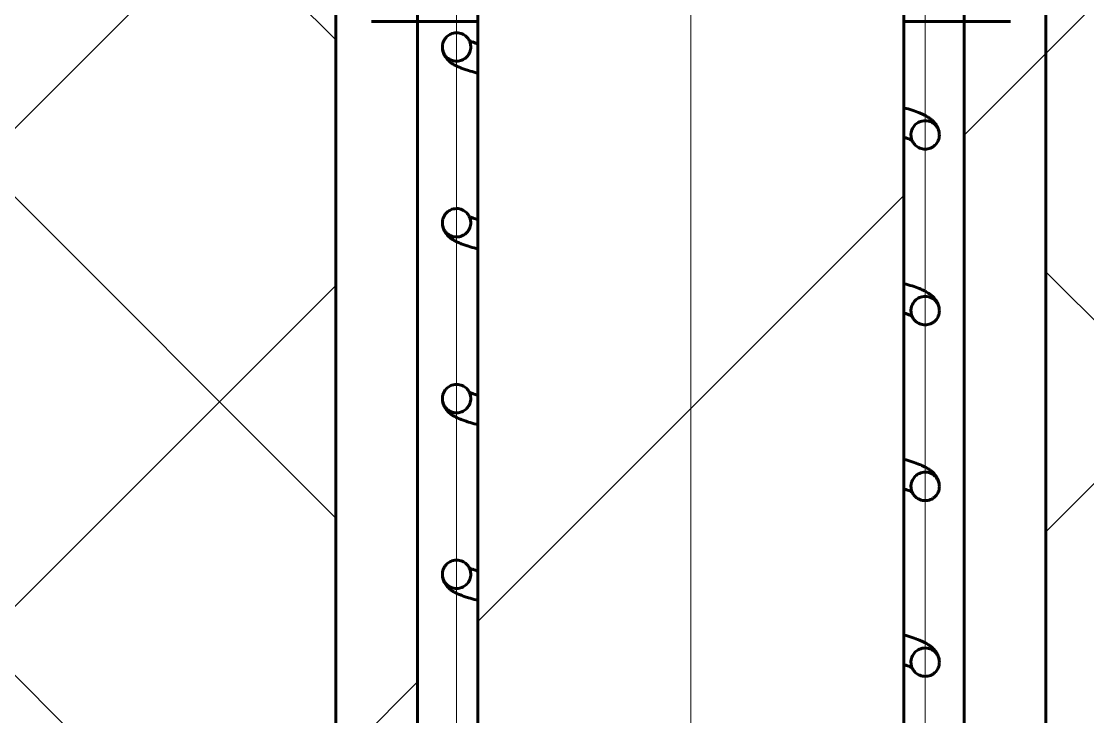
# Model space of a CAD drawing. Header units: millimetres. Extents: x -68 to 2520, y 0 to 297.
# Drawn here: x 984.414 to 987.568, y 209.08 to 211.136 of the extents above; entities that cross this region are included whole.
import ezdxf

# ---------------------------------------------------------------- set-up
doc = ezdxf.new("R2010")
doc.units = ezdxf.units.MM
for name, pattern in [('K5LT_AXLED', [13.660316, 9.160316, -1.5, 1.5, -1.5]), ('K5LT_BASIC', [0]), ('K5LT_THIN_INCLUDED_TO_HATCHING', [0])]:
    doc.linetypes.add(name, pattern=pattern)
doc.layers.add('Системный слой', color=7, linetype='Continuous')
pattern_1 = [(45, (0, 0), (-2.12132, 2.12132), [])]
pattern_2 = [(45, (0, 0), (-1.0606602, 1.0606602), [])]
pattern_3 = [(45, (0, 0), (-0.7071068, 0.7071068), []), (135, (0, 0), (-0.7071068, -0.7071068), [])]

# ---------------------------------------------------------------- blocks, each defined once
blk = doc.blocks.new('U17')
at = {"layer": 'Системный слой'}
h = blk.add_hatch(dxfattribs=at)
h.set_pattern_fill('Металл', angle=45, style=0, pattern_type=0)
h.set_pattern_definition(pattern_2)
h.paths.add_polyline_path([(985.586, 208.6163), (987.203, 208.6163), (987.203, 208.8263), (987.0245, 208.8263), (987.0245, 212.3963), (986.8145, 212.6063), (985.9745, 212.6063), (985.7645, 212.3963), (985.7645, 208.8263), (985.586, 208.8263)])
h = blk.add_hatch(dxfattribs=at)
h.set_pattern_fill('Неметалл', angle=45, style=0, pattern_type=0)
h.set_pattern_definition(pattern_3)
h.paths.add_polyline_path([(985.3445, 205.8863), (985.3445, 212.1863), (981.6273, 212.1863), (982.3902, 207.1178), (983.0062, 205.8566), (984.2837, 204.0855), (986.8097, 202.7789), (988.9473, 203.5514), (990.5262, 205.1888), (991.14, 207.7816), (991.194, 208.5113), (991.194, 210.6474), (991.5792, 212.1863), (987.4445, 212.1863), (987.4445, 205.8863), (987.4445, 205.5713), (987.4393, 205.5713), (987.4393, 205.3613), (985.3498, 205.3613), (985.3498, 205.5713), (985.3445, 205.5713)])
h = blk.add_hatch(dxfattribs=at)
h.set_pattern_fill('Металл', angle=45, style=0, pattern_type=0)
h.set_pattern_definition(pattern_1)
h.paths.add_polyline_path([(985.586, 212.1863), (985.3445, 212.1863), (985.3445, 205.8863), (985.586, 205.8863)])
h.paths.add_polyline_path([(987.4445, 212.1863), (987.203, 212.1863), (987.203, 205.8863), (987.4445, 205.8863)])
at = {"layer": 'Системный слой', "color": 30, "linetype": 'K5LT_AXLED', "lineweight": 18, "true_color": 0xff8000}
for p, q in [((986.3945, 203.3613), (986.3945, 214.6063)), ((985.7015, 213.2989), (985.7015, 206.7789)), ((987.0875, 213.2989), (987.0875, 206.7789))]:
    blk.add_line(p, q, dxfattribs=at)
at = {"layer": 'Системный слой', "color": 5, "linetype": 'K5LT_BASIC', "lineweight": 60, "true_color": 0x0000ff}
for p, q in [((985.7645, 208.8263), (985.7645, 212.3963)), ((987.0245, 208.8263), (987.0245, 212.3963)), ((985.3445, 212.1863), (985.3445, 205.8863)), ((985.586, 212.1863), (985.586, 205.8863)), ((987.203, 212.1863), (987.203, 205.8863)), ((987.4445, 212.1863), (987.4445, 205.8863)), ((985.4495, 211.1363), (985.586, 211.1363)), ((985.586, 211.1363), (985.7645, 211.1363)), ((987.0245, 211.1363), (987.203, 211.1363)), ((987.203, 211.1363), (987.3395, 211.1363))]:
    blk.add_line(p, q, dxfattribs=at)
at = {"layer": 'Системный слой', "color": 7, "linetype": 'K5LT_THIN_INCLUDED_TO_HATCHING', "lineweight": 18}
blk.add_open_spline([(981.6415, 212.3963), (981.4574, 209.9347), (981.9123, 207.7548), (983.0062, 205.8566), (983.3637, 205.2362), (983.762, 204.5647), (984.2837, 204.0855), (984.9631, 203.4614), (985.986, 202.8425), (986.8097, 202.7789), (988.0928, 202.6799), (989.8244, 204.0206), (990.5262, 205.1888), (991.0632, 206.0827), (991.108, 207.3902), (991.194, 208.5113), (991.2483, 209.218), (991.0951, 209.9483), (991.194, 210.6474), (991.2779, 211.2396), (991.4327, 211.8226), (991.6586, 212.3963)], degree=3, knots=[0, 0, 0, 0, 1, 1, 1, 2, 2, 2, 3, 3, 3, 4, 4, 4, 5, 5, 5, 6, 6, 6, 7, 7, 7, 7], dxfattribs=at)
at = {"layer": 'Системный слой', "color": 5, "linetype": 'K5LT_BASIC', "lineweight": 60, "true_color": 0x0000ff}
for points, knots in [([(985.7435, 211.0604), (985.7435, 211.0641), (985.7427, 211.0705), (985.7395, 211.0788), (985.7356, 211.0853), (985.7308, 211.0908), (985.7251, 211.0954), (985.7183, 211.0992), (985.7102, 211.1018), (985.7012, 211.1027), (985.6922, 211.1016), (985.6846, 211.099), (985.6782, 211.0955), (985.6727, 211.0912), (985.6676, 211.0855), (985.6633, 211.0784), (985.6603, 211.0698), (985.6595, 211.0637), (985.6595, 211.0604)], [0, 0, 0, 0, 1.592462, 2.785924, 3.828479, 4.866996, 5.899184, 7.021189, 8.189148, 9.563458, 10.873621, 12.085992, 13.033391, 14.033099, 15.089932, 16.33014, 17.573529, 19, 19, 19, 19]), ([(985.7645, 211.0698), (985.7593, 211.0714), (985.7512, 211.0741), (985.7431, 211.0772), (985.7402, 211.0785), (985.7393, 211.0789)], [0, 0, 0, 0, 2.795788, 4.890683, 6, 6, 6, 6]), ([(985.6595, 211.0604), (985.6595, 211.058), (985.6598, 211.0538), (985.661, 211.0477), (985.6628, 211.0421), (985.6653, 211.0364), (985.6686, 211.0307), (985.6728, 211.0252), (985.678, 211.0197), (985.6844, 211.0143), (985.6922, 211.0091), (985.7017, 211.004), (985.7126, 210.9993), (985.724, 210.9951), (985.7392, 210.9901), (985.753, 210.9861), (985.7629, 210.9835), (985.7645, 210.9831)], [0, 0, 0, 0, 0.710322, 1.273445, 1.87884, 2.539284, 3.272261, 4.102554, 5.062224, 6.198866, 7.566426, 9.216873, 11.035123, 12.815144, 14.595165, 17.436996, 18, 18, 18, 18]), ([(985.6595, 211.0604), (985.6595, 211.0575), (985.6601, 211.0518), (985.6626, 211.044), (985.6661, 211.0375), (985.6703, 211.0321), (985.6755, 211.0272), (985.682, 211.0229), (985.6896, 211.0198), (985.6977, 211.0183), (985.7058, 211.0183), (985.7139, 211.0199), (985.7209, 211.0229), (985.7272, 211.0269), (985.7325, 211.0316), (985.7372, 211.0377), (985.7409, 211.045), (985.7431, 211.0527), (985.7435, 211.058), (985.7435, 211.0604)], [0, 0, 0, 0, 1.312746, 2.58758, 3.677722, 4.686463, 5.689731, 6.920865, 8.1983, 9.417929, 10.659337, 11.860724, 13.123598, 14.118512, 15.228288, 16.35239, 17.621424, 18.912975, 20, 20, 20, 20]), ([(987.1295, 210.8005), (987.1295, 210.8029), (987.1292, 210.8071), (987.1281, 210.8132), (987.1263, 210.8188), (987.1238, 210.8245), (987.1205, 210.8303), (987.1162, 210.836), (987.1109, 210.8417), (987.1042, 210.8474), (987.0958, 210.8533), (987.0846, 210.8595), (987.0695, 210.8663), (987.0496, 210.8735), (987.0333, 210.8784), (987.0245, 210.8807)], [0, 0, 0, 0, 0.631462, 1.136407, 1.684433, 2.288542, 2.966282, 3.743587, 4.654178, 5.746716, 7.084398, 8.746898, 10.824696, 13.400366, 16, 16, 16, 16]), ([(987.0455, 210.8005), (987.0455, 210.8042), (987.0464, 210.8106), (987.0495, 210.819), (987.0535, 210.8255), (987.0583, 210.8309), (987.064, 210.8356), (987.0708, 210.8393), (987.0789, 210.8419), (987.0878, 210.8428), (987.0969, 210.8418), (987.1045, 210.8392), (987.1109, 210.8356), (987.1164, 210.8313), (987.1215, 210.8256), (987.1258, 210.8186), (987.1288, 210.81), (987.1295, 210.8038), (987.1295, 210.8005)], [0, 0, 0, 0, 1.592461, 2.785924, 3.828479, 4.866996, 5.899184, 7.021189, 8.189148, 9.563458, 10.873621, 12.085992, 13.033391, 14.033099, 15.089932, 16.33014, 17.573529, 19, 19, 19, 19]), ([(987.0245, 210.7937), (987.0285, 210.7924), (987.0376, 210.7891), (987.0452, 210.7857), (987.0485, 210.784), (987.0491, 210.7837)], [0, 0, 0, 0, 2.062155, 5.274755, 6, 6, 6, 6]), ([(987.1295, 210.8005), (987.1295, 210.7976), (987.129, 210.7919), (987.1265, 210.7842), (987.123, 210.7776), (987.1188, 210.7722), (987.1136, 210.7673), (987.1071, 210.763), (987.0995, 210.7599), (987.0914, 210.7584), (987.0833, 210.7585), (987.0752, 210.7601), (987.0682, 210.763), (987.0619, 210.767), (987.0566, 210.7718), (987.0519, 210.7779), (987.0482, 210.7851), (987.046, 210.7929), (987.0455, 210.7981), (987.0455, 210.8005)], [0, 0, 0, 0, 1.312746, 2.58758, 3.677722, 4.686463, 5.689731, 6.920865, 8.1983, 9.417929, 10.659337, 11.860724, 13.123598, 14.118512, 15.228288, 16.35239, 17.621424, 18.912975, 20, 20, 20, 20]), ([(985.7435, 210.5406), (985.7435, 210.5443), (985.7427, 210.5507), (985.7395, 210.5591), (985.7356, 210.5656), (985.7308, 210.571), (985.7251, 210.5757), (985.7183, 210.5794), (985.7102, 210.582), (985.7012, 210.583), (985.6922, 210.5819), (985.6846, 210.5793), (985.6782, 210.5757), (985.6727, 210.5714), (985.6676, 210.5657), (985.6633, 210.5587), (985.6603, 210.5501), (985.6595, 210.5439), (985.6595, 210.5406)], [0, 0, 0, 0, 1.592462, 2.785924, 3.828479, 4.866996, 5.899184, 7.021189, 8.189148, 9.563458, 10.873621, 12.085992, 13.033391, 14.033099, 15.089932, 16.33014, 17.573529, 19, 19, 19, 19]), ([(985.7645, 210.5501), (985.7593, 210.5517), (985.7512, 210.5544), (985.7431, 210.5574), (985.7402, 210.5587), (985.7393, 210.5591)], [0, 0, 0, 0, 2.795788, 4.890683, 6, 6, 6, 6]), ([(985.6595, 210.5406), (985.6595, 210.5383), (985.6598, 210.534), (985.661, 210.528), (985.6628, 210.5223), (985.6653, 210.5167), (985.6686, 210.511), (985.6728, 210.5054), (985.678, 210.4999), (985.6844, 210.4946), (985.6922, 210.4893), (985.7017, 210.4843), (985.7126, 210.4796), (985.724, 210.4754), (985.7392, 210.4704), (985.753, 210.4664), (985.7629, 210.4638), (985.7645, 210.4633)], [0, 0, 0, 0, 0.710322, 1.273445, 1.87884, 2.539284, 3.272261, 4.102554, 5.062224, 6.198866, 7.566426, 9.216873, 11.035123, 12.815144, 14.595165, 17.436996, 18, 18, 18, 18]), ([(985.6595, 210.5406), (985.6595, 210.5377), (985.6601, 210.532), (985.6626, 210.5243), (985.6661, 210.5177), (985.6703, 210.5123), (985.6755, 210.5074), (985.682, 210.5032), (985.6896, 210.5001), (985.6977, 210.4985), (985.7058, 210.4986), (985.7139, 210.5002), (985.7209, 210.5031), (985.7272, 210.5071), (985.7325, 210.5119), (985.7372, 210.518), (985.7409, 210.5252), (985.7431, 210.533), (985.7435, 210.5382), (985.7435, 210.5406)], [0, 0, 0, 0, 1.312746, 2.58758, 3.677722, 4.686463, 5.689731, 6.920865, 8.1983, 9.417929, 10.659337, 11.860724, 13.123598, 14.118512, 15.228288, 16.35239, 17.621424, 18.912975, 20, 20, 20, 20]), ([(987.1295, 210.2807), (987.1295, 210.2831), (987.1292, 210.2874), (987.1281, 210.2934), (987.1263, 210.2991), (987.1238, 210.3048), (987.1205, 210.3105), (987.1162, 210.3163), (987.1109, 210.322), (987.1042, 210.3277), (987.0958, 210.3335), (987.0846, 210.3397), (987.0695, 210.3466), (987.0496, 210.3538), (987.0333, 210.3586), (987.0245, 210.361)], [0, 0, 0, 0, 0.631462, 1.136407, 1.684433, 2.288542, 2.966282, 3.743587, 4.654178, 5.746716, 7.084398, 8.746898, 10.824696, 13.400366, 16, 16, 16, 16]), ([(987.0455, 210.2807), (987.0455, 210.2844), (987.0464, 210.2909), (987.0495, 210.2992), (987.0535, 210.3057), (987.0583, 210.3111), (987.064, 210.3158), (987.0708, 210.3195), (987.0789, 210.3222), (987.0878, 210.3231), (987.0969, 210.322), (987.1045, 210.3194), (987.1109, 210.3159), (987.1164, 210.3115), (987.1215, 210.3059), (987.1258, 210.2988), (987.1288, 210.2902), (987.1295, 210.284), (987.1295, 210.2807)], [0, 0, 0, 0, 1.592461, 2.785924, 3.828479, 4.866996, 5.899184, 7.021189, 8.189148, 9.563458, 10.873621, 12.085992, 13.033391, 14.033099, 15.089932, 16.33014, 17.573529, 19, 19, 19, 19]), ([(987.0245, 210.274), (987.0285, 210.2726), (987.0376, 210.2694), (987.0452, 210.266), (987.0485, 210.2642), (987.0491, 210.2639)], [0, 0, 0, 0, 2.062155, 5.274755, 6, 6, 6, 6]), ([(987.1295, 210.2807), (987.1295, 210.2779), (987.129, 210.2722), (987.1265, 210.2644), (987.123, 210.2579), (987.1188, 210.2524), (987.1136, 210.2475), (987.1071, 210.2433), (987.0995, 210.2402), (987.0914, 210.2387), (987.0833, 210.2387), (987.0752, 210.2403), (987.0682, 210.2432), (987.0619, 210.2472), (987.0566, 210.252), (987.0519, 210.2581), (987.0482, 210.2654), (987.046, 210.2731), (987.0455, 210.2784), (987.0455, 210.2807)], [0, 0, 0, 0, 1.312746, 2.58758, 3.677722, 4.686463, 5.689731, 6.920865, 8.1983, 9.417929, 10.659337, 11.860724, 13.123598, 14.118512, 15.228288, 16.35239, 17.621424, 18.912975, 20, 20, 20, 20]), ([(985.7435, 210.0209), (985.7435, 210.0246), (985.7427, 210.031), (985.7395, 210.0393), (985.7356, 210.0458), (985.7308, 210.0513), (985.7251, 210.0559), (985.7183, 210.0597), (985.7102, 210.0623), (985.7012, 210.0632), (985.6922, 210.0621), (985.6846, 210.0595), (985.6782, 210.056), (985.6727, 210.0517), (985.6676, 210.046), (985.6633, 210.0389), (985.6603, 210.0303), (985.6595, 210.0242), (985.6595, 210.0209)], [0, 0, 0, 0, 1.592462, 2.785924, 3.828479, 4.866996, 5.899184, 7.021189, 8.189148, 9.563458, 10.873621, 12.085992, 13.033391, 14.033099, 15.089932, 16.33014, 17.573529, 19, 19, 19, 19]), ([(985.7645, 210.0303), (985.7593, 210.0319), (985.7512, 210.0346), (985.7431, 210.0377), (985.7402, 210.039), (985.7393, 210.0394)], [0, 0, 0, 0, 2.795788, 4.890683, 6, 6, 6, 6]), ([(985.6595, 210.0209), (985.6595, 210.0185), (985.6598, 210.0143), (985.661, 210.0082), (985.6628, 210.0026), (985.6653, 209.9969), (985.6686, 209.9912), (985.6728, 209.9857), (985.678, 209.9802), (985.6844, 209.9748), (985.6922, 209.9696), (985.7017, 209.9645), (985.7126, 209.9598), (985.724, 209.9556), (985.7392, 209.9506), (985.753, 209.9466), (985.7629, 209.944), (985.7645, 209.9436)], [0, 0, 0, 0, 0.710322, 1.273445, 1.87884, 2.539284, 3.272261, 4.102554, 5.062224, 6.198866, 7.566426, 9.216873, 11.035123, 12.815144, 14.595165, 17.436996, 18, 18, 18, 18]), ([(985.6595, 210.0209), (985.6595, 210.018), (985.6601, 210.0123), (985.6626, 210.0045), (985.6661, 209.998), (985.6703, 209.9926), (985.6755, 209.9877), (985.682, 209.9834), (985.6896, 209.9803), (985.6977, 209.9788), (985.7058, 209.9788), (985.7139, 209.9804), (985.7209, 209.9834), (985.7272, 209.9874), (985.7325, 209.9921), (985.7372, 209.9982), (985.7409, 210.0055), (985.7431, 210.0132), (985.7435, 210.0185), (985.7435, 210.0209)], [0, 0, 0, 0, 1.312746, 2.58758, 3.677722, 4.686463, 5.689731, 6.920865, 8.1983, 9.417929, 10.659337, 11.860724, 13.123598, 14.118512, 15.228288, 16.35239, 17.621424, 18.912975, 20, 20, 20, 20]), ([(987.1295, 209.761), (987.1295, 209.7634), (987.1292, 209.7676), (987.1281, 209.7737), (987.1263, 209.7793), (987.1238, 209.785), (987.1205, 209.7908), (987.1162, 209.7965), (987.1109, 209.8022), (987.1042, 209.8079), (987.0958, 209.8138), (987.0846, 209.82), (987.0695, 209.8268), (987.0496, 209.834), (987.0333, 209.8389), (987.0245, 209.8412)], [0, 0, 0, 0, 0.631462, 1.136407, 1.684433, 2.288542, 2.966282, 3.743587, 4.654178, 5.746716, 7.084398, 8.746898, 10.824696, 13.400366, 16, 16, 16, 16]), ([(987.0455, 209.761), (987.0455, 209.7647), (987.0464, 209.7711), (987.0495, 209.7795), (987.0535, 209.786), (987.0583, 209.7914), (987.064, 209.7961), (987.0708, 209.7998), (987.0789, 209.8024), (987.0878, 209.8033), (987.0969, 209.8023), (987.1045, 209.7997), (987.1109, 209.7961), (987.1164, 209.7918), (987.1215, 209.7861), (987.1258, 209.7791), (987.1288, 209.7705), (987.1295, 209.7643), (987.1295, 209.761)], [0, 0, 0, 0, 1.592461, 2.785924, 3.828479, 4.866996, 5.899184, 7.021189, 8.189148, 9.563458, 10.873621, 12.085992, 13.033391, 14.033099, 15.089932, 16.33014, 17.573529, 19, 19, 19, 19]), ([(987.0245, 209.7542), (987.0285, 209.7529), (987.0376, 209.7496), (987.0452, 209.7462), (987.0485, 209.7445), (987.0491, 209.7442)], [0, 0, 0, 0, 2.062155, 5.274755, 6, 6, 6, 6]), ([(987.1295, 209.761), (987.1295, 209.7581), (987.129, 209.7524), (987.1265, 209.7447), (987.123, 209.7381), (987.1188, 209.7327), (987.1136, 209.7278), (987.1071, 209.7235), (987.0995, 209.7204), (987.0914, 209.7189), (987.0833, 209.719), (987.0752, 209.7206), (987.0682, 209.7235), (987.0619, 209.7275), (987.0566, 209.7323), (987.0519, 209.7384), (987.0482, 209.7456), (987.046, 209.7534), (987.0455, 209.7586), (987.0455, 209.761)], [0, 0, 0, 0, 1.312746, 2.58758, 3.677722, 4.686463, 5.689731, 6.920865, 8.1983, 9.417929, 10.659337, 11.860724, 13.123598, 14.118512, 15.228288, 16.35239, 17.621424, 18.912975, 20, 20, 20, 20]), ([(985.7435, 209.5011), (985.7435, 209.5048), (985.7427, 209.5112), (985.7395, 209.5196), (985.7356, 209.5261), (985.7308, 209.5315), (985.7251, 209.5362), (985.7183, 209.5399), (985.7102, 209.5425), (985.7012, 209.5435), (985.6922, 209.5424), (985.6846, 209.5398), (985.6782, 209.5362), (985.6727, 209.5319), (985.6676, 209.5262), (985.6633, 209.5192), (985.6603, 209.5106), (985.6595, 209.5044), (985.6595, 209.5011)], [0, 0, 0, 0, 1.592462, 2.785924, 3.828479, 4.866996, 5.899184, 7.021189, 8.189148, 9.563458, 10.873621, 12.085992, 13.033391, 14.033099, 15.089932, 16.33014, 17.573529, 19, 19, 19, 19]), ([(985.7645, 209.5106), (985.7593, 209.5122), (985.7512, 209.5149), (985.7431, 209.5179), (985.7402, 209.5192), (985.7393, 209.5196)], [0, 0, 0, 0, 2.795788, 4.890683, 6, 6, 6, 6]), ([(985.6595, 209.5011), (985.6595, 209.4988), (985.6598, 209.4945), (985.661, 209.4885), (985.6628, 209.4828), (985.6653, 209.4772), (985.6686, 209.4715), (985.6728, 209.4659), (985.678, 209.4604), (985.6844, 209.4551), (985.6922, 209.4498), (985.7017, 209.4448), (985.7126, 209.4401), (985.724, 209.4359), (985.7392, 209.4309), (985.753, 209.4269), (985.7629, 209.4243), (985.7645, 209.4238)], [0, 0, 0, 0, 0.710322, 1.273445, 1.87884, 2.539284, 3.272261, 4.102554, 5.062224, 6.198866, 7.566426, 9.216873, 11.035123, 12.815144, 14.595165, 17.436996, 18, 18, 18, 18]), ([(985.6595, 209.5011), (985.6595, 209.4982), (985.6601, 209.4925), (985.6626, 209.4848), (985.6661, 209.4782), (985.6703, 209.4728), (985.6755, 209.4679), (985.682, 209.4637), (985.6896, 209.4606), (985.6977, 209.459), (985.7058, 209.4591), (985.7139, 209.4607), (985.7209, 209.4636), (985.7272, 209.4676), (985.7325, 209.4724), (985.7372, 209.4785), (985.7409, 209.4857), (985.7431, 209.4935), (985.7435, 209.4987), (985.7435, 209.5011)], [0, 0, 0, 0, 1.312746, 2.58758, 3.677722, 4.686463, 5.689731, 6.920865, 8.1983, 9.417929, 10.659337, 11.860724, 13.123598, 14.118512, 15.228288, 16.35239, 17.621424, 18.912975, 20, 20, 20, 20]), ([(987.1295, 209.2412), (987.1295, 209.2436), (987.1292, 209.2479), (987.1281, 209.2539), (987.1263, 209.2596), (987.1238, 209.2653), (987.1205, 209.271), (987.1162, 209.2768), (987.1109, 209.2825), (987.1042, 209.2882), (987.0958, 209.294), (987.0846, 209.3002), (987.0695, 209.3071), (987.0496, 209.3143), (987.0333, 209.3191), (987.0245, 209.3215)], [0, 0, 0, 0, 0.631462, 1.136407, 1.684433, 2.288542, 2.966282, 3.743587, 4.654178, 5.746716, 7.084398, 8.746898, 10.824696, 13.400366, 16, 16, 16, 16]), ([(987.0455, 209.2412), (987.0455, 209.2449), (987.0464, 209.2514), (987.0495, 209.2597), (987.0535, 209.2662), (987.0583, 209.2716), (987.064, 209.2763), (987.0708, 209.28), (987.0789, 209.2827), (987.0878, 209.2836), (987.0969, 209.2825), (987.1045, 209.2799), (987.1109, 209.2764), (987.1164, 209.272), (987.1215, 209.2664), (987.1258, 209.2593), (987.1288, 209.2507), (987.1295, 209.2445), (987.1295, 209.2412)], [0, 0, 0, 0, 1.592461, 2.785924, 3.828479, 4.866996, 5.899184, 7.021189, 8.189148, 9.563458, 10.873621, 12.085992, 13.033391, 14.033099, 15.089932, 16.33014, 17.573529, 19, 19, 19, 19]), ([(987.0245, 209.2345), (987.0285, 209.2331), (987.0376, 209.2299), (987.0452, 209.2265), (987.0485, 209.2247), (987.0491, 209.2244)], [0, 0, 0, 0, 2.062155, 5.274755, 6, 6, 6, 6]), ([(987.1295, 209.2412), (987.1295, 209.2384), (987.129, 209.2327), (987.1265, 209.2249), (987.123, 209.2184), (987.1188, 209.2129), (987.1136, 209.208), (987.1071, 209.2038), (987.0995, 209.2007), (987.0914, 209.1992), (987.0833, 209.1992), (987.0752, 209.2008), (987.0682, 209.2037), (987.0619, 209.2077), (987.0566, 209.2125), (987.0519, 209.2186), (987.0482, 209.2259), (987.046, 209.2336), (987.0455, 209.2389), (987.0455, 209.2412)], [0, 0, 0, 0, 1.312746, 2.58758, 3.677722, 4.686463, 5.689731, 6.920865, 8.1983, 9.417929, 10.659337, 11.860724, 13.123598, 14.118512, 15.228288, 16.35239, 17.621424, 18.912975, 20, 20, 20, 20])]:
    blk.add_open_spline(points, degree=3, knots=knots, dxfattribs=at)
blk = doc.blocks.new('U30')
at = {"layer": 'Системный слой'}
h = blk.add_hatch(dxfattribs=at)
h.set_pattern_fill('Металл', angle=45, style=0, pattern_type=0)
h.set_pattern_definition(pattern_2)
h.paths.add_polyline_path([(985.586, 208.6163), (987.203, 208.6163), (987.203, 208.8263), (987.0245, 208.8263), (987.0245, 212.3963), (986.8145, 212.6063), (985.9745, 212.6063), (985.7645, 212.3963), (985.7645, 208.8263), (985.586, 208.8263)])
h = blk.add_hatch(dxfattribs=at)
h.set_pattern_fill('Неметалл', angle=45, style=0, pattern_type=0)
h.set_pattern_definition(pattern_3)
h.paths.add_polyline_path([(985.3445, 205.8863), (985.3445, 212.1863), (981.6273, 212.1863), (982.3902, 207.1178), (983.0062, 205.8566), (984.2837, 204.0855), (986.8097, 202.7789), (988.9473, 203.5514), (990.5262, 205.1888), (991.14, 207.7816), (991.194, 208.5113), (991.194, 210.6474), (991.5792, 212.1863), (987.4445, 212.1863), (987.4445, 205.8863), (987.4445, 205.5713), (987.4393, 205.5713), (987.4393, 205.3613), (985.3498, 205.3613), (985.3498, 205.5713), (985.3445, 205.5713)])
h = blk.add_hatch(dxfattribs=at)
h.set_pattern_fill('Металл', angle=45, style=0, pattern_type=0)
h.set_pattern_definition(pattern_1)
h.paths.add_polyline_path([(985.586, 212.1863), (985.3445, 212.1863), (985.3445, 205.8863), (985.586, 205.8863)])
h.paths.add_polyline_path([(987.4445, 212.1863), (987.203, 212.1863), (987.203, 205.8863), (987.4445, 205.8863)])
at = {"layer": 'Системный слой', "color": 30, "linetype": 'K5LT_AXLED', "lineweight": 18, "true_color": 0xff8000}
for p, q in [((986.3945, 203.3613), (986.3945, 214.6063)), ((985.7015, 213.2989), (985.7015, 206.7789)), ((987.0875, 213.2989), (987.0875, 206.7789))]:
    blk.add_line(p, q, dxfattribs=at)
at = {"layer": 'Системный слой', "color": 5, "linetype": 'K5LT_BASIC', "lineweight": 60, "true_color": 0x0000ff}
for p, q in [((985.7645, 208.8263), (985.7645, 212.3963)), ((987.0245, 208.8263), (987.0245, 212.3963)), ((985.3445, 212.1863), (985.3445, 205.8863)), ((985.586, 212.1863), (985.586, 205.8863)), ((987.203, 212.1863), (987.203, 205.8863)), ((987.4445, 212.1863), (987.4445, 205.8863)), ((985.4495, 211.1363), (985.586, 211.1363)), ((985.586, 211.1363), (985.7645, 211.1363)), ((987.0245, 211.1363), (987.203, 211.1363)), ((987.203, 211.1363), (987.3395, 211.1363))]:
    blk.add_line(p, q, dxfattribs=at)
at = {"layer": 'Системный слой', "color": 7, "linetype": 'K5LT_THIN_INCLUDED_TO_HATCHING', "lineweight": 18}
blk.add_open_spline([(981.6415, 212.3963), (981.4574, 209.9347), (981.9123, 207.7548), (983.0062, 205.8566), (983.3637, 205.2362), (983.762, 204.5647), (984.2837, 204.0855), (984.9631, 203.4614), (985.986, 202.8425), (986.8097, 202.7789), (988.0928, 202.6799), (989.8244, 204.0206), (990.5262, 205.1888), (991.0632, 206.0827), (991.108, 207.3902), (991.194, 208.5113), (991.2483, 209.218), (991.0951, 209.9483), (991.194, 210.6474), (991.2779, 211.2396), (991.4327, 211.8226), (991.6586, 212.3963)], degree=3, knots=[0, 0, 0, 0, 1, 1, 1, 2, 2, 2, 3, 3, 3, 4, 4, 4, 5, 5, 5, 6, 6, 6, 7, 7, 7, 7], dxfattribs=at)
at = {"layer": 'Системный слой', "color": 5, "linetype": 'K5LT_BASIC', "lineweight": 60, "true_color": 0x0000ff}
for points, knots in [([(985.7435, 211.0604), (985.7435, 211.0641), (985.7427, 211.0705), (985.7395, 211.0788), (985.7356, 211.0853), (985.7308, 211.0908), (985.7251, 211.0954), (985.7183, 211.0992), (985.7102, 211.1018), (985.7012, 211.1027), (985.6922, 211.1016), (985.6846, 211.099), (985.6782, 211.0955), (985.6727, 211.0912), (985.6676, 211.0855), (985.6633, 211.0784), (985.6603, 211.0698), (985.6595, 211.0637), (985.6595, 211.0604)], [0, 0, 0, 0, 1.592462, 2.785924, 3.828479, 4.866996, 5.899184, 7.021189, 8.189148, 9.563458, 10.873621, 12.085992, 13.033391, 14.033099, 15.089932, 16.33014, 17.573529, 19, 19, 19, 19]), ([(985.7645, 211.0698), (985.7593, 211.0714), (985.7512, 211.0741), (985.7431, 211.0772), (985.7402, 211.0785), (985.7393, 211.0789)], [0, 0, 0, 0, 2.795788, 4.890683, 6, 6, 6, 6]), ([(985.6595, 211.0604), (985.6595, 211.058), (985.6598, 211.0538), (985.661, 211.0477), (985.6628, 211.0421), (985.6653, 211.0364), (985.6686, 211.0307), (985.6728, 211.0252), (985.678, 211.0197), (985.6844, 211.0143), (985.6922, 211.0091), (985.7017, 211.004), (985.7126, 210.9993), (985.724, 210.9951), (985.7392, 210.9901), (985.753, 210.9861), (985.7629, 210.9835), (985.7645, 210.9831)], [0, 0, 0, 0, 0.710322, 1.273445, 1.87884, 2.539284, 3.272261, 4.102554, 5.062224, 6.198866, 7.566426, 9.216873, 11.035123, 12.815144, 14.595165, 17.436996, 18, 18, 18, 18]), ([(985.6595, 211.0604), (985.6595, 211.0575), (985.6601, 211.0518), (985.6626, 211.044), (985.6661, 211.0375), (985.6703, 211.0321), (985.6755, 211.0272), (985.682, 211.0229), (985.6896, 211.0198), (985.6977, 211.0183), (985.7058, 211.0183), (985.7139, 211.0199), (985.7209, 211.0229), (985.7272, 211.0269), (985.7325, 211.0316), (985.7372, 211.0377), (985.7409, 211.045), (985.7431, 211.0527), (985.7435, 211.058), (985.7435, 211.0604)], [0, 0, 0, 0, 1.312746, 2.58758, 3.677722, 4.686463, 5.689731, 6.920865, 8.1983, 9.417929, 10.659337, 11.860724, 13.123598, 14.118512, 15.228288, 16.35239, 17.621424, 18.912975, 20, 20, 20, 20]), ([(987.1295, 210.8005), (987.1295, 210.8029), (987.1292, 210.8071), (987.1281, 210.8132), (987.1263, 210.8188), (987.1238, 210.8245), (987.1205, 210.8303), (987.1162, 210.836), (987.1109, 210.8417), (987.1042, 210.8474), (987.0958, 210.8533), (987.0846, 210.8595), (987.0695, 210.8663), (987.0496, 210.8735), (987.0333, 210.8784), (987.0245, 210.8807)], [0, 0, 0, 0, 0.631462, 1.136407, 1.684433, 2.288542, 2.966282, 3.743587, 4.654178, 5.746716, 7.084398, 8.746898, 10.824696, 13.400366, 16, 16, 16, 16]), ([(987.0455, 210.8005), (987.0455, 210.8042), (987.0464, 210.8106), (987.0495, 210.819), (987.0535, 210.8255), (987.0583, 210.8309), (987.064, 210.8356), (987.0708, 210.8393), (987.0789, 210.8419), (987.0878, 210.8428), (987.0969, 210.8418), (987.1045, 210.8392), (987.1109, 210.8356), (987.1164, 210.8313), (987.1215, 210.8256), (987.1258, 210.8186), (987.1288, 210.81), (987.1295, 210.8038), (987.1295, 210.8005)], [0, 0, 0, 0, 1.592461, 2.785924, 3.828479, 4.866996, 5.899184, 7.021189, 8.189148, 9.563458, 10.873621, 12.085992, 13.033391, 14.033099, 15.089932, 16.33014, 17.573529, 19, 19, 19, 19]), ([(987.0245, 210.7937), (987.0285, 210.7924), (987.0376, 210.7891), (987.0452, 210.7857), (987.0485, 210.784), (987.0491, 210.7837)], [0, 0, 0, 0, 2.062155, 5.274755, 6, 6, 6, 6]), ([(987.1295, 210.8005), (987.1295, 210.7976), (987.129, 210.7919), (987.1265, 210.7842), (987.123, 210.7776), (987.1188, 210.7722), (987.1136, 210.7673), (987.1071, 210.763), (987.0995, 210.7599), (987.0914, 210.7584), (987.0833, 210.7585), (987.0752, 210.7601), (987.0682, 210.763), (987.0619, 210.767), (987.0566, 210.7718), (987.0519, 210.7779), (987.0482, 210.7851), (987.046, 210.7929), (987.0455, 210.7981), (987.0455, 210.8005)], [0, 0, 0, 0, 1.312746, 2.58758, 3.677722, 4.686463, 5.689731, 6.920865, 8.1983, 9.417929, 10.659337, 11.860724, 13.123598, 14.118512, 15.228288, 16.35239, 17.621424, 18.912975, 20, 20, 20, 20]), ([(985.7435, 210.5406), (985.7435, 210.5443), (985.7427, 210.5507), (985.7395, 210.5591), (985.7356, 210.5656), (985.7308, 210.571), (985.7251, 210.5757), (985.7183, 210.5794), (985.7102, 210.582), (985.7012, 210.583), (985.6922, 210.5819), (985.6846, 210.5793), (985.6782, 210.5757), (985.6727, 210.5714), (985.6676, 210.5657), (985.6633, 210.5587), (985.6603, 210.5501), (985.6595, 210.5439), (985.6595, 210.5406)], [0, 0, 0, 0, 1.592462, 2.785924, 3.828479, 4.866996, 5.899184, 7.021189, 8.189148, 9.563458, 10.873621, 12.085992, 13.033391, 14.033099, 15.089932, 16.33014, 17.573529, 19, 19, 19, 19]), ([(985.7645, 210.5501), (985.7593, 210.5517), (985.7512, 210.5544), (985.7431, 210.5574), (985.7402, 210.5587), (985.7393, 210.5591)], [0, 0, 0, 0, 2.795788, 4.890683, 6, 6, 6, 6]), ([(985.6595, 210.5406), (985.6595, 210.5383), (985.6598, 210.534), (985.661, 210.528), (985.6628, 210.5223), (985.6653, 210.5167), (985.6686, 210.511), (985.6728, 210.5054), (985.678, 210.4999), (985.6844, 210.4946), (985.6922, 210.4893), (985.7017, 210.4843), (985.7126, 210.4796), (985.724, 210.4754), (985.7392, 210.4704), (985.753, 210.4664), (985.7629, 210.4638), (985.7645, 210.4633)], [0, 0, 0, 0, 0.710322, 1.273445, 1.87884, 2.539284, 3.272261, 4.102554, 5.062224, 6.198866, 7.566426, 9.216873, 11.035123, 12.815144, 14.595165, 17.436996, 18, 18, 18, 18]), ([(985.6595, 210.5406), (985.6595, 210.5377), (985.6601, 210.532), (985.6626, 210.5243), (985.6661, 210.5177), (985.6703, 210.5123), (985.6755, 210.5074), (985.682, 210.5032), (985.6896, 210.5001), (985.6977, 210.4985), (985.7058, 210.4986), (985.7139, 210.5002), (985.7209, 210.5031), (985.7272, 210.5071), (985.7325, 210.5119), (985.7372, 210.518), (985.7409, 210.5252), (985.7431, 210.533), (985.7435, 210.5382), (985.7435, 210.5406)], [0, 0, 0, 0, 1.312746, 2.58758, 3.677722, 4.686463, 5.689731, 6.920865, 8.1983, 9.417929, 10.659337, 11.860724, 13.123598, 14.118512, 15.228288, 16.35239, 17.621424, 18.912975, 20, 20, 20, 20]), ([(987.1295, 210.2807), (987.1295, 210.2831), (987.1292, 210.2874), (987.1281, 210.2934), (987.1263, 210.2991), (987.1238, 210.3048), (987.1205, 210.3105), (987.1162, 210.3163), (987.1109, 210.322), (987.1042, 210.3277), (987.0958, 210.3335), (987.0846, 210.3397), (987.0695, 210.3466), (987.0496, 210.3538), (987.0333, 210.3586), (987.0245, 210.361)], [0, 0, 0, 0, 0.631462, 1.136407, 1.684433, 2.288542, 2.966282, 3.743587, 4.654178, 5.746716, 7.084398, 8.746898, 10.824696, 13.400366, 16, 16, 16, 16]), ([(987.0455, 210.2807), (987.0455, 210.2844), (987.0464, 210.2909), (987.0495, 210.2992), (987.0535, 210.3057), (987.0583, 210.3111), (987.064, 210.3158), (987.0708, 210.3195), (987.0789, 210.3222), (987.0878, 210.3231), (987.0969, 210.322), (987.1045, 210.3194), (987.1109, 210.3159), (987.1164, 210.3115), (987.1215, 210.3059), (987.1258, 210.2988), (987.1288, 210.2902), (987.1295, 210.284), (987.1295, 210.2807)], [0, 0, 0, 0, 1.592461, 2.785924, 3.828479, 4.866996, 5.899184, 7.021189, 8.189148, 9.563458, 10.873621, 12.085992, 13.033391, 14.033099, 15.089932, 16.33014, 17.573529, 19, 19, 19, 19]), ([(987.0245, 210.274), (987.0285, 210.2726), (987.0376, 210.2694), (987.0452, 210.266), (987.0485, 210.2642), (987.0491, 210.2639)], [0, 0, 0, 0, 2.062155, 5.274755, 6, 6, 6, 6]), ([(987.1295, 210.2807), (987.1295, 210.2779), (987.129, 210.2722), (987.1265, 210.2644), (987.123, 210.2579), (987.1188, 210.2524), (987.1136, 210.2475), (987.1071, 210.2433), (987.0995, 210.2402), (987.0914, 210.2387), (987.0833, 210.2387), (987.0752, 210.2403), (987.0682, 210.2432), (987.0619, 210.2472), (987.0566, 210.252), (987.0519, 210.2581), (987.0482, 210.2654), (987.046, 210.2731), (987.0455, 210.2784), (987.0455, 210.2807)], [0, 0, 0, 0, 1.312746, 2.58758, 3.677722, 4.686463, 5.689731, 6.920865, 8.1983, 9.417929, 10.659337, 11.860724, 13.123598, 14.118512, 15.228288, 16.35239, 17.621424, 18.912975, 20, 20, 20, 20]), ([(985.7435, 210.0209), (985.7435, 210.0246), (985.7427, 210.031), (985.7395, 210.0393), (985.7356, 210.0458), (985.7308, 210.0513), (985.7251, 210.0559), (985.7183, 210.0597), (985.7102, 210.0623), (985.7012, 210.0632), (985.6922, 210.0621), (985.6846, 210.0595), (985.6782, 210.056), (985.6727, 210.0517), (985.6676, 210.046), (985.6633, 210.0389), (985.6603, 210.0303), (985.6595, 210.0242), (985.6595, 210.0209)], [0, 0, 0, 0, 1.592462, 2.785924, 3.828479, 4.866996, 5.899184, 7.021189, 8.189148, 9.563458, 10.873621, 12.085992, 13.033391, 14.033099, 15.089932, 16.33014, 17.573529, 19, 19, 19, 19]), ([(985.7645, 210.0303), (985.7593, 210.0319), (985.7512, 210.0346), (985.7431, 210.0377), (985.7402, 210.039), (985.7393, 210.0394)], [0, 0, 0, 0, 2.795788, 4.890683, 6, 6, 6, 6]), ([(985.6595, 210.0209), (985.6595, 210.0185), (985.6598, 210.0143), (985.661, 210.0082), (985.6628, 210.0026), (985.6653, 209.9969), (985.6686, 209.9912), (985.6728, 209.9857), (985.678, 209.9802), (985.6844, 209.9748), (985.6922, 209.9696), (985.7017, 209.9645), (985.7126, 209.9598), (985.724, 209.9556), (985.7392, 209.9506), (985.753, 209.9466), (985.7629, 209.944), (985.7645, 209.9436)], [0, 0, 0, 0, 0.710322, 1.273445, 1.87884, 2.539284, 3.272261, 4.102554, 5.062224, 6.198866, 7.566426, 9.216873, 11.035123, 12.815144, 14.595165, 17.436996, 18, 18, 18, 18]), ([(985.6595, 210.0209), (985.6595, 210.018), (985.6601, 210.0123), (985.6626, 210.0045), (985.6661, 209.998), (985.6703, 209.9926), (985.6755, 209.9877), (985.682, 209.9834), (985.6896, 209.9803), (985.6977, 209.9788), (985.7058, 209.9788), (985.7139, 209.9804), (985.7209, 209.9834), (985.7272, 209.9874), (985.7325, 209.9921), (985.7372, 209.9982), (985.7409, 210.0055), (985.7431, 210.0132), (985.7435, 210.0185), (985.7435, 210.0209)], [0, 0, 0, 0, 1.312746, 2.58758, 3.677722, 4.686463, 5.689731, 6.920865, 8.1983, 9.417929, 10.659337, 11.860724, 13.123598, 14.118512, 15.228288, 16.35239, 17.621424, 18.912975, 20, 20, 20, 20]), ([(987.1295, 209.761), (987.1295, 209.7634), (987.1292, 209.7676), (987.1281, 209.7737), (987.1263, 209.7793), (987.1238, 209.785), (987.1205, 209.7908), (987.1162, 209.7965), (987.1109, 209.8022), (987.1042, 209.8079), (987.0958, 209.8138), (987.0846, 209.82), (987.0695, 209.8268), (987.0496, 209.834), (987.0333, 209.8389), (987.0245, 209.8412)], [0, 0, 0, 0, 0.631462, 1.136407, 1.684433, 2.288542, 2.966282, 3.743587, 4.654178, 5.746716, 7.084398, 8.746898, 10.824696, 13.400366, 16, 16, 16, 16]), ([(987.0455, 209.761), (987.0455, 209.7647), (987.0464, 209.7711), (987.0495, 209.7795), (987.0535, 209.786), (987.0583, 209.7914), (987.064, 209.7961), (987.0708, 209.7998), (987.0789, 209.8024), (987.0878, 209.8033), (987.0969, 209.8023), (987.1045, 209.7997), (987.1109, 209.7961), (987.1164, 209.7918), (987.1215, 209.7861), (987.1258, 209.7791), (987.1288, 209.7705), (987.1295, 209.7643), (987.1295, 209.761)], [0, 0, 0, 0, 1.592461, 2.785924, 3.828479, 4.866996, 5.899184, 7.021189, 8.189148, 9.563458, 10.873621, 12.085992, 13.033391, 14.033099, 15.089932, 16.33014, 17.573529, 19, 19, 19, 19]), ([(987.0245, 209.7542), (987.0285, 209.7529), (987.0376, 209.7496), (987.0452, 209.7462), (987.0485, 209.7445), (987.0491, 209.7442)], [0, 0, 0, 0, 2.062155, 5.274755, 6, 6, 6, 6]), ([(987.1295, 209.761), (987.1295, 209.7581), (987.129, 209.7524), (987.1265, 209.7447), (987.123, 209.7381), (987.1188, 209.7327), (987.1136, 209.7278), (987.1071, 209.7235), (987.0995, 209.7204), (987.0914, 209.7189), (987.0833, 209.719), (987.0752, 209.7206), (987.0682, 209.7235), (987.0619, 209.7275), (987.0566, 209.7323), (987.0519, 209.7384), (987.0482, 209.7456), (987.046, 209.7534), (987.0455, 209.7586), (987.0455, 209.761)], [0, 0, 0, 0, 1.312746, 2.58758, 3.677722, 4.686463, 5.689731, 6.920865, 8.1983, 9.417929, 10.659337, 11.860724, 13.123598, 14.118512, 15.228288, 16.35239, 17.621424, 18.912975, 20, 20, 20, 20]), ([(985.7435, 209.5011), (985.7435, 209.5048), (985.7427, 209.5112), (985.7395, 209.5196), (985.7356, 209.5261), (985.7308, 209.5315), (985.7251, 209.5362), (985.7183, 209.5399), (985.7102, 209.5425), (985.7012, 209.5435), (985.6922, 209.5424), (985.6846, 209.5398), (985.6782, 209.5362), (985.6727, 209.5319), (985.6676, 209.5262), (985.6633, 209.5192), (985.6603, 209.5106), (985.6595, 209.5044), (985.6595, 209.5011)], [0, 0, 0, 0, 1.592462, 2.785924, 3.828479, 4.866996, 5.899184, 7.021189, 8.189148, 9.563458, 10.873621, 12.085992, 13.033391, 14.033099, 15.089932, 16.33014, 17.573529, 19, 19, 19, 19]), ([(985.7645, 209.5106), (985.7593, 209.5122), (985.7512, 209.5149), (985.7431, 209.5179), (985.7402, 209.5192), (985.7393, 209.5196)], [0, 0, 0, 0, 2.795788, 4.890683, 6, 6, 6, 6]), ([(985.6595, 209.5011), (985.6595, 209.4988), (985.6598, 209.4945), (985.661, 209.4885), (985.6628, 209.4828), (985.6653, 209.4772), (985.6686, 209.4715), (985.6728, 209.4659), (985.678, 209.4604), (985.6844, 209.4551), (985.6922, 209.4498), (985.7017, 209.4448), (985.7126, 209.4401), (985.724, 209.4359), (985.7392, 209.4309), (985.753, 209.4269), (985.7629, 209.4243), (985.7645, 209.4238)], [0, 0, 0, 0, 0.710322, 1.273445, 1.87884, 2.539284, 3.272261, 4.102554, 5.062224, 6.198866, 7.566426, 9.216873, 11.035123, 12.815144, 14.595165, 17.436996, 18, 18, 18, 18]), ([(985.6595, 209.5011), (985.6595, 209.4982), (985.6601, 209.4925), (985.6626, 209.4848), (985.6661, 209.4782), (985.6703, 209.4728), (985.6755, 209.4679), (985.682, 209.4637), (985.6896, 209.4606), (985.6977, 209.459), (985.7058, 209.4591), (985.7139, 209.4607), (985.7209, 209.4636), (985.7272, 209.4676), (985.7325, 209.4724), (985.7372, 209.4785), (985.7409, 209.4857), (985.7431, 209.4935), (985.7435, 209.4987), (985.7435, 209.5011)], [0, 0, 0, 0, 1.312746, 2.58758, 3.677722, 4.686463, 5.689731, 6.920865, 8.1983, 9.417929, 10.659337, 11.860724, 13.123598, 14.118512, 15.228288, 16.35239, 17.621424, 18.912975, 20, 20, 20, 20]), ([(987.1295, 209.2412), (987.1295, 209.2436), (987.1292, 209.2479), (987.1281, 209.2539), (987.1263, 209.2596), (987.1238, 209.2653), (987.1205, 209.271), (987.1162, 209.2768), (987.1109, 209.2825), (987.1042, 209.2882), (987.0958, 209.294), (987.0846, 209.3002), (987.0695, 209.3071), (987.0496, 209.3143), (987.0333, 209.3191), (987.0245, 209.3215)], [0, 0, 0, 0, 0.631462, 1.136407, 1.684433, 2.288542, 2.966282, 3.743587, 4.654178, 5.746716, 7.084398, 8.746898, 10.824696, 13.400366, 16, 16, 16, 16]), ([(987.0455, 209.2412), (987.0455, 209.2449), (987.0464, 209.2514), (987.0495, 209.2597), (987.0535, 209.2662), (987.0583, 209.2716), (987.064, 209.2763), (987.0708, 209.28), (987.0789, 209.2827), (987.0878, 209.2836), (987.0969, 209.2825), (987.1045, 209.2799), (987.1109, 209.2764), (987.1164, 209.272), (987.1215, 209.2664), (987.1258, 209.2593), (987.1288, 209.2507), (987.1295, 209.2445), (987.1295, 209.2412)], [0, 0, 0, 0, 1.592461, 2.785924, 3.828479, 4.866996, 5.899184, 7.021189, 8.189148, 9.563458, 10.873621, 12.085992, 13.033391, 14.033099, 15.089932, 16.33014, 17.573529, 19, 19, 19, 19]), ([(987.0245, 209.2345), (987.0285, 209.2331), (987.0376, 209.2299), (987.0452, 209.2265), (987.0485, 209.2247), (987.0491, 209.2244)], [0, 0, 0, 0, 2.062155, 5.274755, 6, 6, 6, 6]), ([(987.1295, 209.2412), (987.1295, 209.2384), (987.129, 209.2327), (987.1265, 209.2249), (987.123, 209.2184), (987.1188, 209.2129), (987.1136, 209.208), (987.1071, 209.2038), (987.0995, 209.2007), (987.0914, 209.1992), (987.0833, 209.1992), (987.0752, 209.2008), (987.0682, 209.2037), (987.0619, 209.2077), (987.0566, 209.2125), (987.0519, 209.2186), (987.0482, 209.2259), (987.046, 209.2336), (987.0455, 209.2389), (987.0455, 209.2412)], [0, 0, 0, 0, 1.312746, 2.58758, 3.677722, 4.686463, 5.689731, 6.920865, 8.1983, 9.417929, 10.659337, 11.860724, 13.123598, 14.118512, 15.228288, 16.35239, 17.621424, 18.912975, 20, 20, 20, 20])]:
    blk.add_open_spline(points, degree=3, knots=knots, dxfattribs=at)

msp = doc.modelspace()

# ---------------------------------------------------------------- block references
at = {"layer": 'Системный слой'}
for name in ['U17', 'U30']:
    msp.add_blockref(name, (0, 0), dxfattribs=at)

doc.saveas('drawing.dxf')
